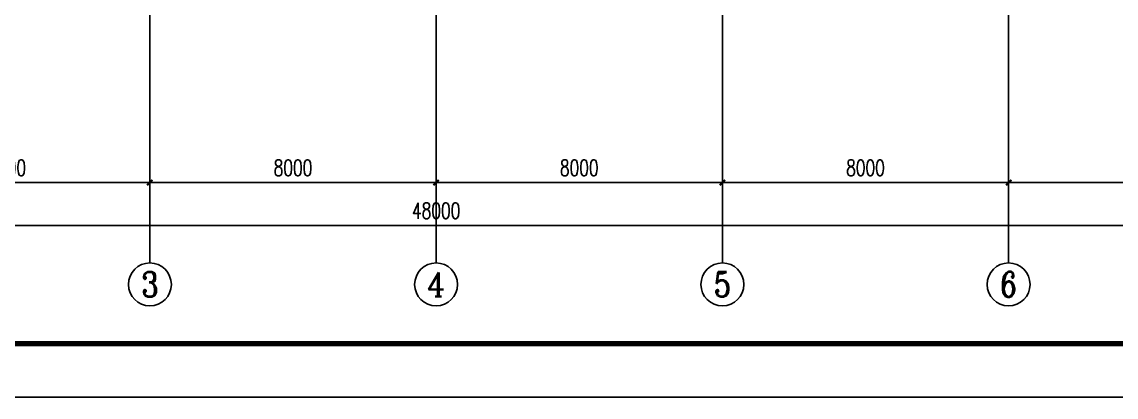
# Model space of a CAD drawing. Header units: millimetres. Extents: x 6950065 to 7140129, y 16284814 to 19754034.
# Drawn here: x 6989765 to 7020346, y 18913204 to 18923708 of the extents above; entities that cross this region are included whole.
import ezdxf
from ezdxf.enums import TextEntityAlignment as Align

# ---------------------------------------------------------------- set-up
doc = ezdxf.new("R2010")
doc.units = ezdxf.units.MM
doc.header["$LTSCALE"] = 1500
doc.header["$MEASUREMENT"] = 0
doc.layers.get('Defpoints').update_dxf_attribs({"color": 1})
for name, color, linetype in [('AXIS', 3, 'Continuous'), ('AXIS_TEXT', 7, 'Continuous'), ('C型钢', 6, 'Continuous'), ('HANDRAIL', 3, 'Continuous'), ('TK', 4, 'Continuous')]:
    doc.layers.add(name, color=color, linetype=linetype)
doc.styles.add('_TCH_AXIS', font='COMPLEX', dxfattribs={"bigfont": 'GBCBIG'})
doc.styles.add('_TCH_DIM_T3', font='SIMPLEX', dxfattribs={"width": 0.705882, "bigfont": 'GBCBIG'})
doc.styles.add('COMPLEX', font='COMPLEX')
doc.dimstyles.new('_TCH_ARCH&&150', dxfattribs={"dimtxt": 446.25, "dimasz": 150, "dimexe": 375, "dimexo": 450, "dimgap": 189.375, "dimtad": 1, "dimdec": 0, "dimzin": 0, "dimdsep": 46, "dimtxsty": '_TCH_DIM_T3', "dimblk": 'ARCHTICK', "dimcen": 0.09, "dimclrt": 7, "dimazin": 2, "dimtfac": 1, "dimtdec": 0, "dimtix": 1, "dimtmove": 2, "dimatfit": 3, "dimfxl": 0, "dimtolj": 1, "dimtzin": 0, "dimarcsym": 0})

# ---------------------------------------------------------------- blocks, each defined once
blk = doc.blocks.new('GeYuanFrame_88343862', base_point=(20.09, 4.53))
at = {"layer": 'TK'}
blk.add_lwpolyline([(20.09, 4.53), (20.09, 598.53), (861.09, 598.53), (861.09, 4.53)], close=True, dxfattribs=at)
at = {"layer": 'TK', "const_width": 1}
blk.add_lwpolyline([(45.09, 588.53), (851.09, 588.53), (851.09, 14.53), (45.09, 14.53)], close=True, dxfattribs=at)
blk = doc.blocks.new('_ArchTick')
at = {"color": 0, "linetype": 'ByBlock', "const_width": 0.4}
blk.add_lwpolyline([(-0.5, -0.5), (0.5, 0.5)], dxfattribs=at)
blk = doc.blocks.new('*D1490')
at = {"layer": 'Defpoints', "color": 0}
for p in [(6985342, 18922959), (6993342, 18922959), (6993342, 18919209)]:
    blk.add_point(p, dxfattribs=at)
at = {"layer": 'HANDRAIL', "color": 0, "lineweight": -2}
for p, q in [((6985342, 18922509), (6985342, 18918834)), ((6993342, 18922509), (6993342, 18918834)), ((6985342, 18919209), (6993342, 18919209))]:
    blk.add_line(p, q, dxfattribs=at)
at = {"layer": 'HANDRAIL', "color": 0, "lineweight": -2, "xscale": 150, "yscale": 150, "zscale": 150, "rotation": 180}
blk.add_blockref('_ArchTick', (6985342, 18919209), dxfattribs=at)
at = {"layer": 'HANDRAIL', "color": 0, "lineweight": -2, "xscale": 150, "yscale": 150, "zscale": 150}
blk.add_blockref('_ArchTick', (6993342, 18919209), dxfattribs=at)
at = {"layer": 'HANDRAIL', "color": 7, "insert": (6989342, 18919622), "char_height": 446.2, "attachment_point": 5, "style": '_TCH_DIM_T3'}
blk.add_mtext('\\A1;8000', dxfattribs=at)
blk = doc.blocks.new('*D1491')
at = {"layer": 'Defpoints', "color": 0}
for p in [(6993342, 18922959), (7001342, 18922959), (7001342, 18919209)]:
    blk.add_point(p, dxfattribs=at)
at = {"layer": 'HANDRAIL', "color": 0, "lineweight": -2}
for p, q in [((6993342, 18922509), (6993342, 18918834)), ((7001342, 18922509), (7001342, 18918834)), ((6993342, 18919209), (7001342, 18919209))]:
    blk.add_line(p, q, dxfattribs=at)
at = {"layer": 'HANDRAIL', "color": 0, "lineweight": -2, "xscale": 150, "yscale": 150, "zscale": 150, "rotation": 180}
blk.add_blockref('_ArchTick', (6993342, 18919209), dxfattribs=at)
at = {"layer": 'HANDRAIL', "color": 0, "lineweight": -2, "xscale": 150, "yscale": 150, "zscale": 150}
blk.add_blockref('_ArchTick', (7001342, 18919209), dxfattribs=at)
at = {"layer": 'HANDRAIL', "color": 7, "insert": (6997342, 18919622), "char_height": 446.2, "attachment_point": 5, "style": '_TCH_DIM_T3'}
blk.add_mtext('\\A1;8000', dxfattribs=at)
blk = doc.blocks.new('*D1492')
at = {"layer": 'Defpoints', "color": 0}
for p in [(7001342, 18922959), (7009342, 18922959), (7009342, 18919209)]:
    blk.add_point(p, dxfattribs=at)
at = {"layer": 'HANDRAIL', "color": 0, "lineweight": -2}
for p, q in [((7001342, 18922509), (7001342, 18918834)), ((7009342, 18922509), (7009342, 18918834)), ((7001342, 18919209), (7009342, 18919209))]:
    blk.add_line(p, q, dxfattribs=at)
at = {"layer": 'HANDRAIL', "color": 0, "lineweight": -2, "xscale": 150, "yscale": 150, "zscale": 150, "rotation": 180}
blk.add_blockref('_ArchTick', (7001342, 18919209), dxfattribs=at)
at = {"layer": 'HANDRAIL', "color": 0, "lineweight": -2, "xscale": 150, "yscale": 150, "zscale": 150}
blk.add_blockref('_ArchTick', (7009342, 18919209), dxfattribs=at)
at = {"layer": 'HANDRAIL', "color": 7, "insert": (7005342, 18919622), "char_height": 446.2, "attachment_point": 5, "style": '_TCH_DIM_T3'}
blk.add_mtext('\\A1;8000', dxfattribs=at)
blk = doc.blocks.new('*D1493')
at = {"layer": 'Defpoints', "color": 0}
for p in [(7009342, 18922959), (7017342, 18922959), (7017342, 18919209)]:
    blk.add_point(p, dxfattribs=at)
at = {"layer": 'HANDRAIL', "color": 0, "lineweight": -2}
for p, q in [((7009342, 18922509), (7009342, 18918834)), ((7017342, 18922509), (7017342, 18918834)), ((7009342, 18919209), (7017342, 18919209))]:
    blk.add_line(p, q, dxfattribs=at)
at = {"layer": 'HANDRAIL', "color": 0, "lineweight": -2, "xscale": 150, "yscale": 150, "zscale": 150, "rotation": 180}
blk.add_blockref('_ArchTick', (7009342, 18919209), dxfattribs=at)
at = {"layer": 'HANDRAIL', "color": 0, "lineweight": -2, "xscale": 150, "yscale": 150, "zscale": 150}
blk.add_blockref('_ArchTick', (7017342, 18919209), dxfattribs=at)
at = {"layer": 'HANDRAIL', "color": 7, "insert": (7013342, 18919622), "char_height": 446.2, "attachment_point": 5, "style": '_TCH_DIM_T3'}
blk.add_mtext('\\A1;8000', dxfattribs=at)
blk = doc.blocks.new('*D1494')
at = {"layer": 'Defpoints', "color": 0}
for p in [(7017342, 18922959), (7025342, 18922959), (7025342, 18919209)]:
    blk.add_point(p, dxfattribs=at)
at = {"layer": 'HANDRAIL', "color": 0, "lineweight": -2}
for p, q in [((7017342, 18922509), (7017342, 18918834)), ((7025342, 18922509), (7025342, 18918834)), ((7017342, 18919209), (7025342, 18919209))]:
    blk.add_line(p, q, dxfattribs=at)
at = {"layer": 'HANDRAIL', "color": 0, "lineweight": -2, "xscale": 150, "yscale": 150, "zscale": 150, "rotation": 180}
blk.add_blockref('_ArchTick', (7017342, 18919209), dxfattribs=at)
at = {"layer": 'HANDRAIL', "color": 0, "lineweight": -2, "xscale": 150, "yscale": 150, "zscale": 150}
blk.add_blockref('_ArchTick', (7025342, 18919209), dxfattribs=at)
at = {"layer": 'HANDRAIL', "color": 7, "insert": (7021342, 18919622), "char_height": 446.2, "attachment_point": 5, "style": '_TCH_DIM_T3'}
blk.add_mtext('\\A1;8000', dxfattribs=at)
blk = doc.blocks.new('*D1495')
at = {"layer": 'Defpoints', "color": 0}
for p in [(6977342, 18922959), (7025342, 18922959), (7025342, 18918009)]:
    blk.add_point(p, dxfattribs=at)
at = {"layer": 'HANDRAIL', "color": 0, "lineweight": -2}
for p, q in [((6977342, 18922509), (6977342, 18917634)), ((7025342, 18922509), (7025342, 18917634)), ((6977342, 18918009), (7025342, 18918009))]:
    blk.add_line(p, q, dxfattribs=at)
at = {"layer": 'HANDRAIL', "color": 0, "lineweight": -2, "xscale": 150, "yscale": 150, "zscale": 150, "rotation": 180}
blk.add_blockref('_ArchTick', (6977342, 18918009), dxfattribs=at)
at = {"layer": 'HANDRAIL', "color": 0, "lineweight": -2, "xscale": 150, "yscale": 150, "zscale": 150}
blk.add_blockref('_ArchTick', (7025342, 18918009), dxfattribs=at)
at = {"layer": 'HANDRAIL', "color": 7, "insert": (7001342, 18918422), "char_height": 446.2, "attachment_point": 5, "style": '_TCH_DIM_T3'}
blk.add_mtext('\\A1;48000', dxfattribs=at)
blk = doc.blocks.new('_AXISO')
blk.add_circle((0, 0), 0.5)
at = {"layer": 'AXIS_TEXT', "style": 'COMPLEX', "width": 1.041667}
blk.add_attdef('A', text='', height=0.56, dxfattribs=at).set_placement((-0.25, -0.28), (0.25, -0.28), align=Align.FIT)

msp = doc.modelspace()

# ---------------------------------------------------------------- linework, layer by layer
at = {"layer": 'AXIS', "color": 1}
for p, q in [((6993341.7, 18982959.1), (6993341.7, 18922959.1)), ((7001341.7, 18982959.1), (7001341.7, 18922959.1)), ((7009341.7, 18982959.1), (7009341.7, 18922959.1)), ((7017341.7, 18982959.1), (7017341.7, 18922959.1))]:
    msp.add_line(p, q, dxfattribs=at)
at = {"layer": 'HANDRAIL'}
for p, q in [((6993341.7, 18922959.1), (6993341.7, 18916959.1)), ((7001341.7, 18922959.1), (7001341.7, 18916959.1)), ((7009341.7, 18922959.1), (7009341.7, 18916959.1)), ((7017341.7, 18922959.1), (7017341.7, 18916959.1))]:
    msp.add_line(p, q, dxfattribs=at)

# ---------------------------------------------------------------- block references
at = {"layer": 'C型钢', "color": 3, "xscale": 150, "yscale": 150, "zscale": 150}
msp.add_blockref('GeYuanFrame_88343862', (6955997, 18913204.1), dxfattribs=at)
at = {"layer": 'HANDRAIL'}
ref = msp.add_blockref('_AXISO', (6993341.7, 18916359.1), dxfattribs=dict(at, xscale=1200, yscale=1200, zscale=1200))
ref.add_attrib('A', '3', dxfattribs={"layer": 'AXIS_TEXT', "height": 698.9, "style": '_TCH_AXIS'}).set_placement((6993108.8, 18916009.6), (6993574.7, 18916009.6), align=Align.FIT)
ref = msp.add_blockref('_AXISO', (7001341.7, 18916359.1), dxfattribs=dict(at, xscale=1200, yscale=1200, zscale=1200))
ref.add_attrib('A', '4', dxfattribs={"layer": 'AXIS_TEXT', "height": 668.2, "style": '_TCH_AXIS'}).set_placement((7001087.2, 18916025), (7001596.3, 18916025), align=Align.FIT)
ref = msp.add_blockref('_AXISO', (7009341.7, 18916359.1), dxfattribs=dict(at, xscale=1200, yscale=1200, zscale=1200))
ref.add_attrib('A', '5', dxfattribs={"layer": 'AXIS_TEXT', "height": 698.9, "style": '_TCH_AXIS'}).set_placement((7009108.8, 18916009.6), (7009574.7, 18916009.6), align=Align.FIT)
ref = msp.add_blockref('_AXISO', (7017341.7, 18916359.1), dxfattribs=dict(at, xscale=1200, yscale=1200, zscale=1200))
ref.add_attrib('A', '6', dxfattribs={"layer": 'AXIS_TEXT', "height": 698.9, "style": '_TCH_AXIS'}).set_placement((7017108.8, 18916009.6), (7017574.7, 18916009.6), align=Align.FIT)

# ---------------------------------------------------------------- dimensions: what is measured, and where the dimension line sits
for p1, p2, distance, picture, middle in [((6977341.7, 18922959.1), (7025341.7, 18922959.1), -4950, '*D1495', (7001341.7, 18918421.6)), ((6985341.7, 18922959.1), (6993341.7, 18922959.1), -3750, '*D1490', (6989341.7, 18919621.6)), ((6993341.7, 18922959.1), (7001341.7, 18922959.1), -3750, '*D1491', (6997341.7, 18919621.6)), ((7001341.7, 18922959.1), (7009341.7, 18922959.1), -3750, '*D1492', (7005341.7, 18919621.6)), ((7009341.7, 18922959.1), (7017341.7, 18922959.1), -3750, '*D1493', (7013341.7, 18919621.6)), ((7017341.7, 18922959.1), (7025341.7, 18922959.1), -3750, '*D1494', (7021341.7, 18919621.6))]:
    dim = msp.add_aligned_dim(p1=p1, p2=p2, distance=distance, dimstyle='_TCH_ARCH&&150', dxfattribs=at)
    dim.commit()
    dim.dimension.update_dxf_attribs({"geometry": picture, "text_midpoint": middle})

doc.saveas('drawing.dxf')
